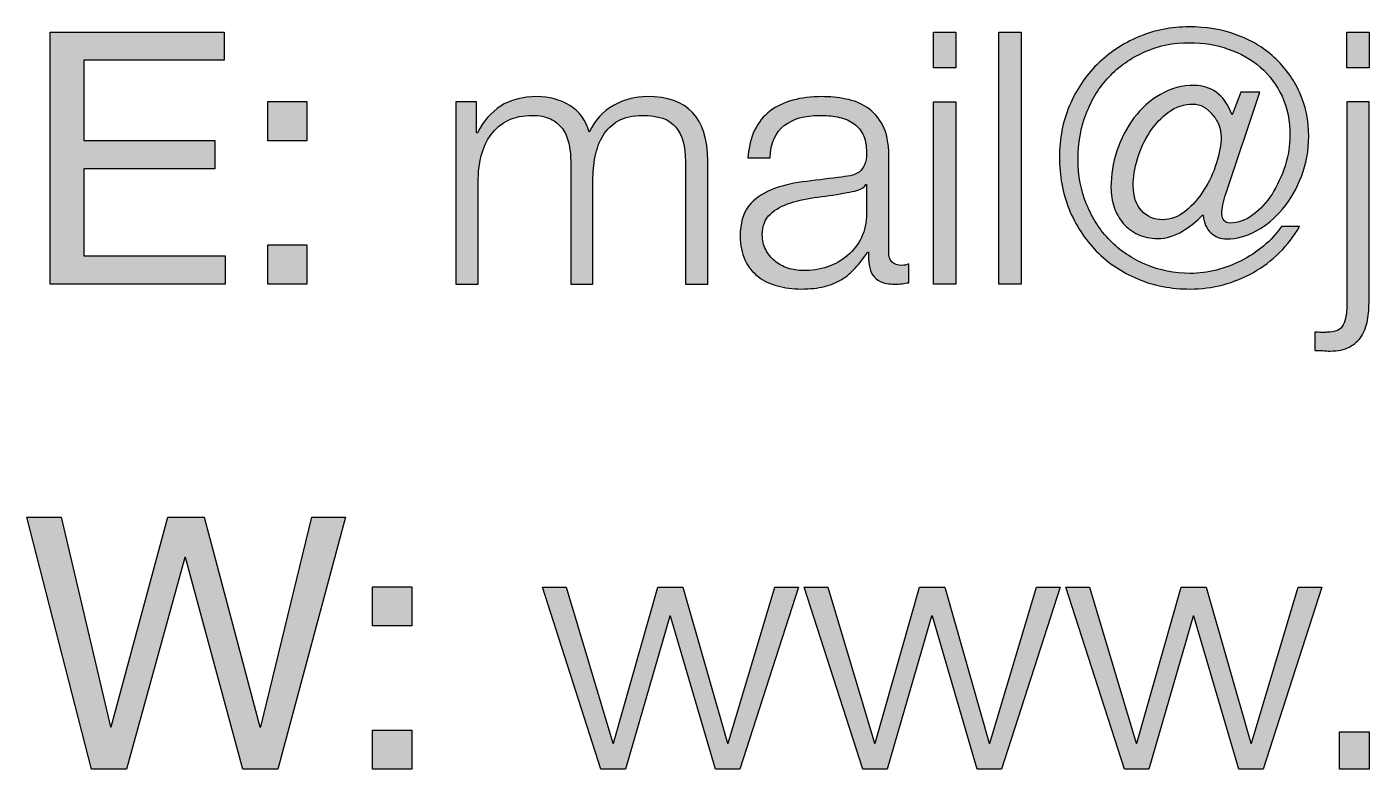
# Paper-space layout 'A2 (portrait)' of a CAD drawing. Extents: x 0 to 396, y 0 to 564.
# Drawn here: x 301.15 to 311.47, y 30.75 to 36.46 of the extents above; entities that cross this region are included whole.
import ezdxf
from ezdxf.enums import TextEntityAlignment as Align

# ---------------------------------------------------------------- set-up
doc = ezdxf.new("R2010")
doc.units = 0
doc.layers.get('0').update_dxf_attribs({"linetype": 'CONTINUOUS'})
doc.layers.get('Defpoints').update_dxf_attribs({"linetype": 'CONTINUOUS'})
doc.layers.add('JPP_Mask', color=7, linetype='CONTINUOUS')
doc.styles.add('JPP', font='arial.ttf')

# ---------------------------------------------------------------- blocks, each defined once
blk = doc.blocks.new('A2mask (portrait)')
at = {"true_color": 0x004a91}
h = blk.add_hatch(color=154, dxfattribs=at)
edge = h.paths.add_edge_path(flags=16)
edge.add_spline(control_points=[(309.924, 35.802), (309.867, 35.76), (309.819, 35.708), (309.778, 35.645), (309.737, 35.583), (309.706, 35.515), (309.684, 35.442), (309.663, 35.368), (309.652, 35.3), (309.652, 35.237), (309.652, 35.155), (309.673, 35.091), (309.716, 35.044), (309.758, 34.997), (309.812, 34.974), (309.877, 34.974), (309.94, 34.974), (309.999, 34.996), (310.054, 35.04), (310.108, 35.084), (310.155, 35.139), (310.196, 35.203), (310.237, 35.267), (310.269, 35.336), (310.292, 35.411), (310.316, 35.485), (310.328, 35.552), (310.328, 35.611), (310.328, 35.644), (310.321, 35.675), (310.309, 35.705), (310.296, 35.735), (310.28, 35.761), (310.26, 35.785), (310.24, 35.809), (310.217, 35.828), (310.192, 35.842), (310.167, 35.857), (310.141, 35.864), (310.113, 35.864), (310.044, 35.864), (309.981, 35.843), (309.924, 35.802)], knot_values=[0, 0, 0, 0, 1, 1, 1, 2, 2, 2, 3, 3, 3, 4, 4, 4, 5, 5, 5, 6, 6, 6, 7, 7, 7, 8, 8, 8, 9, 9, 9, 10, 10, 10, 11, 11, 11, 12, 12, 12, 13, 13, 13, 14, 14, 14, 14], degree=3, periodic=0)
edge = h.paths.add_edge_path()
edge.add_spline(control_points=[(310.341, 35.09), (310.336, 35.063), (310.334, 35.039), (310.334, 35.018), (310.335, 34.997), (310.341, 34.981), (310.351, 34.968), (310.361, 34.955), (310.376, 34.949), (310.398, 34.949), (310.458, 34.949), (310.516, 34.97), (310.572, 35.012), (310.628, 35.053), (310.677, 35.106), (310.719, 35.172), (310.76, 35.237), (310.794, 35.309), (310.819, 35.389), (310.844, 35.469), (310.857, 35.546), (310.857, 35.622), (310.857, 35.734), (310.837, 35.835), (310.796, 35.924), (310.755, 36.012), (310.7, 36.087), (310.629, 36.148), (310.558, 36.208), (310.477, 36.255), (310.383, 36.287), (310.29, 36.32), (310.191, 36.336), (310.086, 36.336), (309.96, 36.336), (309.844, 36.313), (309.739, 36.265), (309.634, 36.218), (309.543, 36.155), (309.467, 36.074), (309.391, 35.994), (309.332, 35.899), (309.291, 35.789), (309.249, 35.68), (309.228, 35.563), (309.228, 35.438), (309.228, 35.314), (309.25, 35.2), (309.294, 35.093), (309.337, 34.986), (309.397, 34.893), (309.474, 34.815), (309.551, 34.736), (309.642, 34.674), (309.748, 34.629), (309.854, 34.584), (309.969, 34.561), (310.091, 34.561), (310.158, 34.561), (310.225, 34.57), (310.291, 34.587), (310.357, 34.604), (310.421, 34.628), (310.482, 34.659), (310.544, 34.689), (310.601, 34.727), (310.653, 34.771), (310.706, 34.815), (310.752, 34.866), (310.792, 34.922), (310.792, 34.922), (310.93, 34.922), (310.93, 34.922), (310.889, 34.848), (310.838, 34.781), (310.777, 34.721), (310.716, 34.661), (310.649, 34.611), (310.576, 34.569), (310.503, 34.528), (310.425, 34.496), (310.343, 34.474), (310.26, 34.452), (310.177, 34.441), (310.091, 34.441), (309.945, 34.441), (309.81, 34.467), (309.687, 34.519), (309.564, 34.57), (309.458, 34.642), (309.368, 34.733), (309.279, 34.825), (309.209, 34.932), (309.159, 35.056), (309.109, 35.18), (309.085, 35.314), (309.085, 35.457), (309.085, 35.598), (309.11, 35.729), (309.162, 35.852), (309.213, 35.974), (309.284, 36.08), (309.375, 36.169), (309.466, 36.259), (309.571, 36.329), (309.693, 36.381), (309.814, 36.432), (309.943, 36.458), (310.081, 36.458), (310.211, 36.458), (310.332, 36.438), (310.444, 36.397), (310.557, 36.357), (310.654, 36.299), (310.736, 36.223), (310.818, 36.148), (310.883, 36.059), (310.93, 35.956), (310.978, 35.853), (311.001, 35.739), (311.001, 35.614), (311.001, 35.506), (310.982, 35.403), (310.945, 35.308), (310.908, 35.211), (310.86, 35.128), (310.8, 35.056), (310.74, 34.985), (310.673, 34.929), (310.598, 34.888), (310.523, 34.847), (310.447, 34.827), (310.371, 34.827), (310.324, 34.827), (310.283, 34.842), (310.249, 34.873), (310.215, 34.904), (310.195, 34.949), (310.189, 35.009), (310.189, 35.009), (310.184, 35.009), (310.184, 35.009), (310.142, 34.965), (310.091, 34.924), (310.032, 34.887), (309.972, 34.849), (309.908, 34.83), (309.839, 34.83), (309.783, 34.83), (309.733, 34.84), (309.689, 34.861), (309.644, 34.882), (309.607, 34.91), (309.576, 34.946), (309.545, 34.982), (309.522, 35.024), (309.505, 35.071), (309.489, 35.118), (309.481, 35.169), (309.481, 35.223), (309.481, 35.317), (309.496, 35.411), (309.527, 35.504), (309.558, 35.597), (309.601, 35.682), (309.657, 35.757), (309.713, 35.832), (309.781, 35.892), (309.861, 35.938), (309.94, 35.984), (310.028, 36.008), (310.124, 36.008), (310.184, 36.008), (310.239, 35.99), (310.29, 35.955), (310.34, 35.92), (310.381, 35.861), (310.412, 35.78), (310.412, 35.78), (310.48, 35.956), (310.48, 35.956), (310.48, 35.956), (310.624, 35.956), (310.624, 35.956), (310.624, 35.956), (310.363, 35.174), (310.363, 35.174), (310.354, 35.145), (310.347, 35.117), (310.341, 35.09)], knot_values=[0, 0, 0, 0, 1, 1, 1, 2, 2, 2, 3, 3, 3, 4, 4, 4, 5, 5, 5, 6, 6, 6, 7, 7, 7, 8, 8, 8, 9, 9, 9, 10, 10, 10, 11, 11, 11, 12, 12, 12, 13, 13, 13, 14, 14, 14, 15, 15, 15, 16, 16, 16, 17, 17, 17, 18, 18, 18, 19, 19, 19, 20, 20, 20, 21, 21, 21, 22, 22, 22, 23, 23, 23, 24, 24, 24, 25, 25, 25, 26, 26, 26, 27, 27, 27, 28, 28, 28, 29, 29, 29, 30, 30, 30, 31, 31, 31, 32, 32, 32, 33, 33, 33, 34, 34, 34, 35, 35, 35, 36, 36, 36, 37, 37, 37, 38, 38, 38, 39, 39, 39, 40, 40, 40, 41, 41, 41, 42, 42, 42, 43, 43, 43, 44, 44, 44, 45, 45, 45, 46, 46, 46, 47, 47, 47, 48, 48, 48, 49, 49, 49, 50, 50, 50, 51, 51, 51, 52, 52, 52, 53, 53, 53, 54, 54, 54, 55, 55, 55, 56, 56, 56, 57, 57, 57, 58, 58, 58, 59, 59, 59, 60, 60, 60, 61, 61, 61, 62, 62, 62, 63, 63, 63, 63], degree=3, periodic=0)
at = {"true_color": 0x0081c6}
for points in [[(302.673, 34.697), (301.585, 34.697), (301.585, 35.367), (302.592, 35.367), (302.592, 35.584), (301.585, 35.584), (301.585, 36.201), (302.665, 36.201), (302.665, 36.418), (301.327, 36.418), (301.327, 34.479), (302.673, 34.479)], [(303.3, 35.883), (302.999, 35.883), (302.999, 35.582), (303.3, 35.582)], [(303.3, 34.781), (302.999, 34.781), (302.999, 34.479), (303.3, 34.479)], [(301.411, 32.685), (301.148, 32.685), (301.644, 30.747), (301.913, 30.747), (302.361, 32.376), (302.367, 32.376), (302.809, 30.747), (303.078, 30.747), (303.596, 32.685), (303.338, 32.685), (302.945, 31.073), (302.939, 31.073), (302.511, 32.685), (302.231, 32.685), (301.796, 31.073), (301.791, 31.073)], [(304.106, 32.15), (303.805, 32.15), (303.805, 31.849), (304.106, 31.849)], [(304.106, 31.048), (303.805, 31.048), (303.805, 30.747), (304.106, 30.747)]]:
    blk.add_hatch(color=142, dxfattribs=at).paths.add_polyline_path(points)
at = {"true_color": 0x004a91}
for points in [[(308.289, 36.418), (308.118, 36.418), (308.118, 36.144), (308.289, 36.144)], [(308.791, 36.418), (308.62, 36.418), (308.62, 34.479), (308.791, 34.479)], [(311.465, 36.418), (311.294, 36.418), (311.294, 36.144), (311.465, 36.144)], [(308.289, 35.88), (308.118, 35.88), (308.118, 34.479), (308.289, 34.479)], [(306.091, 31.925), (306.096, 31.925), (306.441, 30.747), (306.628, 30.747), (307.079, 32.148), (306.897, 32.148), (306.539, 30.948), (306.533, 30.948), (306.191, 32.148), (305.998, 32.148), (305.656, 30.948), (305.651, 30.948), (305.293, 32.148), (305.111, 32.148), (305.561, 30.747), (305.749, 30.747)], [(309.09, 32.148), (308.909, 32.148), (308.55, 30.948), (308.545, 30.948), (308.203, 32.148), (308.01, 32.148), (307.668, 30.948), (307.663, 30.948), (307.304, 32.148), (307.123, 32.148), (307.573, 30.747), (307.76, 30.747), (308.102, 31.925), (308.108, 31.925), (308.453, 30.747), (308.64, 30.747)], [(311.102, 32.148), (310.92, 32.148), (310.562, 30.948), (310.556, 30.948), (310.214, 32.148), (310.021, 32.148), (309.679, 30.948), (309.674, 30.948), (309.315, 32.148), (309.134, 32.148), (309.584, 30.747), (309.772, 30.747), (310.114, 31.925), (310.119, 31.925), (310.464, 30.747), (310.651, 30.747)], [(311.466, 31.035), (311.238, 31.035), (311.238, 30.747), (311.466, 30.747)]]:
    blk.add_hatch(color=154, dxfattribs=at).paths.add_polyline_path(points)
h = blk.add_hatch(color=154, dxfattribs=at)
edge = h.paths.add_edge_path()
edge.add_spline(control_points=[(305.321, 35.853), (305.246, 35.898), (305.162, 35.921), (305.07, 35.921)], knot_values=[4, 4, 4, 4, 5, 5, 5, 5], degree=3, periodic=0)
edge.add_spline(control_points=[(305.07, 35.921), (304.956, 35.921), (304.862, 35.896), (304.789, 35.848)], knot_values=[3, 3, 3, 3, 4, 4, 4, 4], degree=3, periodic=0)
edge.add_spline(control_points=[(304.789, 35.848), (304.716, 35.799), (304.656, 35.731), (304.611, 35.644)], knot_values=[2, 2, 2, 2, 3, 3, 3, 3], degree=3, periodic=0)
edge.add_spline(control_points=[(304.611, 35.644), (304.611, 35.644), (304.603, 35.644), (304.603, 35.644)], knot_values=[1.00001, 1.00001, 1.00001, 1.00001, 2, 2, 2, 2], degree=3, periodic=0)
edge.add_spline(control_points=[(304.603, 35.644), (304.603, 35.644), (304.603, 35.703), (304.603, 35.762)], knot_values=[0.5, 0.5, 0.5, 0.5, 1, 1, 1, 1], degree=3, periodic=0)
edge.add_spline(control_points=[(304.603, 35.762), (304.603, 35.821), (304.603, 35.88), (304.603, 35.88), (304.603, 35.88), (304.593, 35.88), (304.578, 35.88)], knot_values=[32.749965, 32.749965, 32.749965, 32.749965, 33.249965, 33.249965, 33.249965, 33.5, 33.5, 33.5, 33.5], degree=3, periodic=0)
edge.add_spline(control_points=[(304.578, 35.88), (304.564, 35.88), (304.544, 35.88), (304.524, 35.88)], knot_values=[32.49997, 32.49997, 32.49997, 32.49997, 32.749965, 32.749965, 32.749965, 32.749965], degree=3, periodic=0)
edge.add_spline(control_points=[(304.524, 35.88), (304.514, 35.88), (304.505, 35.88), (304.495, 35.88)], knot_values=[32.374972, 32.374972, 32.374972, 32.374972, 32.49997, 32.49997, 32.49997, 32.49997], degree=3, periodic=0)
edge.add_spline(control_points=[(304.495, 35.88), (304.486, 35.88), (304.478, 35.88), (304.47, 35.88)], knot_values=[32.249975, 32.249975, 32.249975, 32.249975, 32.374973, 32.374973, 32.374973, 32.374973], degree=3, periodic=0)
edge.add_spline(control_points=[(304.46, 35.88), (304.457, 35.88), (304.455, 35.88), (304.452, 35.88)], knot_values=[32.124977, 32.124977, 32.124977, 32.124977, 32.187476, 32.187476, 32.187476, 32.187476], degree=3, periodic=0)
edge.add_spline(control_points=[(304.446, 35.88), (304.446, 35.88), (304.446, 35.88), (304.446, 35.88), (304.446, 35.88), (304.446, 35.88), (304.446, 35.88)], knot_values=[31.99998, 31.99998, 31.99998, 31.99998, 32, 32, 32, 32.001445, 32.001445, 32.001445, 32.001445], degree=3, periodic=0)
edge.add_spline(control_points=[(304.446, 35.88), (304.446, 35.88), (304.446, 35.53), (304.446, 35.18)], knot_values=[31.49999, 31.49999, 31.49999, 31.49999, 31.99998, 31.99998, 31.99998, 31.99998], degree=3, periodic=0)
edge.add_spline(control_points=[(304.446, 35.18), (304.446, 34.83), (304.446, 34.479), (304.446, 34.479), (304.446, 34.479), (304.446, 34.479), (304.446, 34.479)], knot_values=[30.999023, 30.999023, 30.999023, 30.999023, 31.499013, 31.499013, 31.499013, 31.49999, 31.49999, 31.49999, 31.49999], degree=3, periodic=0)
edge.add_spline(control_points=[(304.453, 34.479), (304.455, 34.479), (304.458, 34.479), (304.461, 34.479)], knot_values=[30.812504, 30.812504, 30.812504, 30.812504, 30.875002, 30.875002, 30.875002, 30.875002], degree=3, periodic=0)
edge.add_spline(control_points=[(304.461, 34.479), (304.465, 34.479), (304.468, 34.479), (304.472, 34.479)], knot_values=[30.750005, 30.750005, 30.750005, 30.750005, 30.812504, 30.812504, 30.812504, 30.812504], degree=3, periodic=0)
edge.add_spline(control_points=[(304.472, 34.479), (304.48, 34.479), (304.49, 34.479), (304.5, 34.479)], knot_values=[30.625007, 30.625007, 30.625007, 30.625007, 30.750005, 30.750005, 30.750005, 30.750005], degree=3, periodic=0)
edge.add_spline(control_points=[(304.5, 34.479), (304.51, 34.479), (304.52, 34.479), (304.531, 34.479)], knot_values=[30.50001, 30.50001, 30.50001, 30.50001, 30.625007, 30.625007, 30.625007, 30.625007], degree=3, periodic=0)
edge.add_spline(control_points=[(304.531, 34.479), (304.552, 34.479), (304.574, 34.479), (304.59, 34.479)], knot_values=[30.250015, 30.250015, 30.250015, 30.250015, 30.50001, 30.50001, 30.50001, 30.50001], degree=3, periodic=0)
edge.add_spline(control_points=[(304.59, 34.479), (304.606, 34.479), (304.617, 34.479), (304.617, 34.479), (304.617, 34.479), (304.617, 34.479), (304.617, 34.479)], knot_values=[29.999532, 29.999532, 29.999532, 29.999532, 30.249547, 30.249547, 30.249547, 30.250015, 30.250015, 30.250015, 30.250015], degree=3, periodic=0)
edge.add_spline(control_points=[(304.617, 34.488), (304.617, 34.491), (304.617, 34.495), (304.617, 34.499)], knot_values=[29.906272, 29.906272, 29.906272, 29.906272, 29.937521, 29.937521, 29.937521, 29.937521], degree=3, periodic=0)
edge.add_spline(control_points=[(304.617, 34.499), (304.617, 34.503), (304.617, 34.508), (304.617, 34.513)], knot_values=[29.875022, 29.875022, 29.875022, 29.875022, 29.906272, 29.906272, 29.906272, 29.906272], degree=3, periodic=0)
edge.add_spline(control_points=[(304.617, 34.513), (304.617, 34.524), (304.617, 34.537), (304.617, 34.552)], knot_values=[29.812524, 29.812524, 29.812524, 29.812524, 29.875022, 29.875022, 29.875022, 29.875022], degree=3, periodic=0)
edge.add_spline(control_points=[(304.617, 34.552), (304.617, 34.566), (304.617, 34.583), (304.617, 34.602)], knot_values=[29.750025, 29.750025, 29.750025, 29.750025, 29.812524, 29.812524, 29.812524, 29.812524], degree=3, periodic=0)
edge.add_spline(control_points=[(304.617, 34.602), (304.617, 34.638), (304.617, 34.681), (304.617, 34.727)], knot_values=[29.625028, 29.625028, 29.625028, 29.625028, 29.750025, 29.750025, 29.750025, 29.750025], degree=3, periodic=0)
edge.add_spline(control_points=[(304.617, 34.727), (304.617, 34.864), (304.617, 35.029), (304.617, 35.139)], knot_values=[29.250035, 29.250035, 29.250035, 29.250035, 29.625028, 29.625028, 29.625028, 29.625028], degree=3, periodic=0)
edge.add_spline(control_points=[(304.617, 35.139), (304.617, 35.212), (304.617, 35.261), (304.617, 35.261), (304.617, 35.335), (304.625, 35.404), (304.641, 35.466)], knot_values=[28, 28, 28, 28, 28.250035, 28.250035, 28.250035, 29.250035, 29.250035, 29.250035, 29.250035], degree=3, periodic=0)
edge.add_spline(control_points=[(304.641, 35.466), (304.657, 35.529), (304.682, 35.583), (304.716, 35.629)], knot_values=[27, 27, 27, 27, 28, 28, 28, 28], degree=3, periodic=0)
edge.add_spline(control_points=[(304.716, 35.629), (304.749, 35.675), (304.793, 35.711), (304.846, 35.738), (304.899, 35.764), (304.962, 35.777), (305.034, 35.777)], knot_values=[25, 25, 25, 25, 26, 26, 26, 27, 27, 27, 27], degree=3, periodic=0)
edge.add_spline(control_points=[(305.034, 35.777), (305.089, 35.777), (305.135, 35.768), (305.173, 35.75)], knot_values=[24, 24, 24, 24, 25, 25, 25, 25], degree=3, periodic=0)
edge.add_spline(control_points=[(305.173, 35.75), (305.211, 35.732), (305.241, 35.707), (305.264, 35.675)], knot_values=[23, 23, 23, 23, 24, 24, 24, 24], degree=3, periodic=0)
edge.add_spline(control_points=[(305.264, 35.675), (305.287, 35.644), (305.303, 35.606), (305.313, 35.564)], knot_values=[22, 22, 22, 22, 23, 23, 23, 23], degree=3, periodic=0)
edge.add_spline(control_points=[(305.313, 35.564), (305.323, 35.521), (305.328, 35.477), (305.328, 35.429)], knot_values=[21, 21, 21, 21, 22, 22, 22, 22], degree=3, periodic=0)
edge.add_spline(control_points=[(305.328, 35.429), (305.328, 35.429), (305.328, 34.479), (305.328, 34.479), (305.328, 34.479), (305.37, 34.479), (305.413, 34.479)], knot_values=[19.5, 19.5, 19.5, 19.5, 20.5, 20.5, 20.5, 21, 21, 21, 21], degree=3, periodic=0)
edge.add_spline(control_points=[(305.413, 34.479), (305.456, 34.479), (305.499, 34.479), (305.499, 34.479), (305.499, 34.479), (305.499, 34.678), (305.499, 34.876)], knot_values=[18.5, 18.5, 18.5, 18.5, 19, 19, 19, 19.5, 19.5, 19.5, 19.5], degree=3, periodic=0)
edge.add_spline(control_points=[(305.499, 34.876), (305.499, 35.074), (305.499, 35.272), (305.499, 35.272), (305.499, 35.337), (305.505, 35.4), (305.516, 35.461)], knot_values=[17, 17, 17, 17, 17.5, 17.5, 17.5, 18.5, 18.5, 18.5, 18.5], degree=3, periodic=0)
edge.add_spline(control_points=[(305.516, 35.461), (305.528, 35.521), (305.548, 35.575), (305.577, 35.622)], knot_values=[16, 16, 16, 16, 17, 17, 17, 17], degree=3, periodic=0)
edge.add_spline(control_points=[(305.577, 35.622), (305.606, 35.669), (305.645, 35.707), (305.694, 35.735)], knot_values=[15, 15, 15, 15, 16, 16, 16, 16], degree=3, periodic=0)
edge.add_spline(control_points=[(305.694, 35.735), (305.743, 35.763), (305.804, 35.777), (305.879, 35.777)], knot_values=[14, 14, 14, 14, 15, 15, 15, 15], degree=3, periodic=0)
edge.add_spline(control_points=[(305.879, 35.777), (306.002, 35.777), (306.088, 35.747), (306.136, 35.686)], knot_values=[13, 13, 13, 13, 14, 14, 14, 14], degree=3, periodic=0)
edge.add_spline(control_points=[(306.136, 35.686), (306.186, 35.625), (306.21, 35.537), (306.21, 35.422)], knot_values=[12, 12, 12, 12, 13, 13, 13, 13], degree=3, periodic=0)
edge.add_spline(control_points=[(306.21, 35.422), (306.21, 35.422), (306.21, 34.479), (306.21, 34.479), (306.21, 34.479), (306.252, 34.479), (306.295, 34.479)], knot_values=[10.5, 10.5, 10.5, 10.5, 11.5, 11.5, 11.5, 12, 12, 12, 12], degree=3, periodic=0)
edge.add_spline(control_points=[(306.295, 34.479), (306.338, 34.479), (306.381, 34.479), (306.381, 34.479), (306.381, 34.479), (306.381, 34.717), (306.381, 34.954)], knot_values=[9.5, 9.5, 9.5, 9.5, 10, 10, 10, 10.5, 10.5, 10.5, 10.5], degree=3, periodic=0)
edge.add_spline(control_points=[(306.381, 34.954), (306.381, 35.192), (306.381, 35.429), (306.381, 35.429), (306.381, 35.757), (306.226, 35.921), (305.917, 35.921)], knot_values=[8, 8, 8, 8, 8.5, 8.5, 8.5, 9.5, 9.5, 9.5, 9.5], degree=3, periodic=0)
edge.add_spline(control_points=[(305.917, 35.921), (305.824, 35.921), (305.738, 35.898), (305.656, 35.853)], knot_values=[7, 7, 7, 7, 8, 8, 8, 8], degree=3, periodic=0)
edge.add_spline(control_points=[(305.656, 35.853), (305.575, 35.808), (305.513, 35.739), (305.471, 35.647)], knot_values=[6, 6, 6, 6, 7, 7, 7, 7], degree=3, periodic=0)
edge.add_spline(control_points=[(305.471, 35.647), (305.446, 35.739), (305.396, 35.808), (305.321, 35.853)], knot_values=[5, 5, 5, 5, 6, 6, 6, 6], degree=3, periodic=0)
h = blk.add_hatch(color=154, dxfattribs=at)
edge = h.paths.add_edge_path()
edge.add_spline(control_points=[(307.773, 34.726), (307.773, 34.726), (307.773, 35.47), (307.773, 35.47), (307.773, 35.564), (307.758, 35.641), (307.727, 35.7)], knot_values=[6, 6, 6, 6, 7, 7, 7, 8, 8, 8, 8], degree=3, periodic=0)
edge.add_spline(control_points=[(307.727, 35.7), (307.696, 35.758), (307.657, 35.804), (307.608, 35.837)], knot_values=[5, 5, 5, 5, 6, 6, 6, 6], degree=3, periodic=0)
edge.add_spline(control_points=[(307.608, 35.837), (307.559, 35.869), (307.504, 35.891), (307.442, 35.903)], knot_values=[4, 4, 4, 4, 5, 5, 5, 5], degree=3, periodic=0)
edge.add_spline(control_points=[(307.442, 35.903), (307.381, 35.915), (307.319, 35.921), (307.257, 35.921)], knot_values=[3, 3, 3, 3, 4, 4, 4, 4], degree=3, periodic=0)
edge.add_spline(control_points=[(307.257, 35.921), (307.176, 35.921), (307.102, 35.912), (307.035, 35.894), (306.968, 35.875), (306.91, 35.848), (306.86, 35.81)], knot_values=[1, 1, 1, 1, 2, 2, 2, 3, 3, 3, 3], degree=3, periodic=0)
edge.add_spline(control_points=[(306.86, 35.81), (306.81, 35.771), (306.771, 35.723), (306.742, 35.663)], knot_values=[0, 0, 0, 0, 1, 1, 1, 1], degree=3, periodic=0)
edge.add_spline(control_points=[(306.742, 35.663), (306.713, 35.603), (306.696, 35.533), (306.69, 35.451)], knot_values=[41, 41, 41, 41, 42, 42, 42, 42], degree=3, periodic=0)
edge.add_spline(control_points=[(306.69, 35.451), (306.69, 35.451), (306.861, 35.451), (306.861, 35.451), (306.865, 35.565), (306.901, 35.648), (306.97, 35.7)], knot_values=[39, 39, 39, 39, 40, 40, 40, 41, 41, 41, 41], degree=3, periodic=0)
edge.add_spline(control_points=[(306.97, 35.7), (307.039, 35.751), (307.127, 35.777), (307.236, 35.777)], knot_values=[38, 38, 38, 38, 39, 39, 39, 39], degree=3, periodic=0)
edge.add_spline(control_points=[(307.236, 35.777), (307.287, 35.777), (307.334, 35.773), (307.378, 35.765)], knot_values=[37, 37, 37, 37, 38, 38, 38, 38], degree=3, periodic=0)
edge.add_spline(control_points=[(307.378, 35.765), (307.423, 35.757), (307.462, 35.742), (307.495, 35.72)], knot_values=[36, 36, 36, 36, 37, 37, 37, 37], degree=3, periodic=0)
edge.add_spline(control_points=[(307.495, 35.72), (307.528, 35.698), (307.555, 35.669), (307.574, 35.632)], knot_values=[35, 35, 35, 35, 36, 36, 36, 36], degree=3, periodic=0)
edge.add_spline(control_points=[(307.574, 35.632), (307.593, 35.595), (307.602, 35.547), (307.602, 35.489)], knot_values=[34, 34, 34, 34, 35, 35, 35, 35], degree=3, periodic=0)
edge.add_spline(control_points=[(307.602, 35.489), (307.602, 35.451), (307.597, 35.421), (307.587, 35.397), (307.578, 35.373), (307.563, 35.355), (307.545, 35.341)], knot_values=[32, 32, 32, 32, 33, 33, 33, 34, 34, 34, 34], degree=3, periodic=0)
edge.add_spline(control_points=[(307.545, 35.341), (307.527, 35.328), (307.505, 35.318), (307.477, 35.313), (307.45, 35.308), (307.419, 35.303), (307.382, 35.299)], knot_values=[30, 30, 30, 30, 31, 31, 31, 32, 32, 32, 32], degree=3, periodic=0)
edge.add_spline(control_points=[(307.382, 35.299), (307.29, 35.288), (307.199, 35.277), (307.11, 35.265)], knot_values=[29, 29, 29, 29, 30, 30, 30, 30], degree=3, periodic=0)
edge.add_spline(control_points=[(307.11, 35.265), (307.02, 35.254), (306.94, 35.233), (306.868, 35.204)], knot_values=[28, 28, 28, 28, 29, 29, 29, 29], degree=3, periodic=0)
edge.add_spline(control_points=[(306.868, 35.204), (306.797, 35.175), (306.739, 35.133), (306.696, 35.078)], knot_values=[27, 27, 27, 27, 28, 28, 28, 28], degree=3, periodic=0)
edge.add_spline(control_points=[(306.696, 35.078), (306.652, 35.023), (306.631, 34.946), (306.631, 34.849)], knot_values=[26, 26, 26, 26, 27, 27, 27, 27], degree=3, periodic=0)
edge.add_spline(control_points=[(306.631, 34.849), (306.631, 34.778), (306.643, 34.717), (306.667, 34.665)], knot_values=[25, 25, 25, 25, 26, 26, 26, 26], degree=3, periodic=0)
edge.add_spline(control_points=[(306.667, 34.665), (306.691, 34.614), (306.725, 34.571), (306.768, 34.538)], knot_values=[24, 24, 24, 24, 25, 25, 25, 25], degree=3, periodic=0)
edge.add_spline(control_points=[(306.768, 34.538), (306.81, 34.504), (306.86, 34.48), (306.917, 34.465), (306.974, 34.449), (307.035, 34.441), (307.1, 34.441)], knot_values=[22, 22, 22, 22, 23, 23, 23, 24, 24, 24, 24], degree=3, periodic=0)
edge.add_spline(control_points=[(307.1, 34.441), (307.169, 34.441), (307.228, 34.448), (307.278, 34.461), (307.328, 34.473), (307.372, 34.491), (307.411, 34.515)], knot_values=[20, 20, 20, 20, 21, 21, 21, 22, 22, 22, 22], degree=3, periodic=0)
edge.add_spline(control_points=[(307.411, 34.515), (307.45, 34.538), (307.485, 34.568), (307.517, 34.603)], knot_values=[19, 19, 19, 19, 20, 20, 20, 20], degree=3, periodic=0)
edge.add_spline(control_points=[(307.517, 34.603), (307.548, 34.638), (307.58, 34.679), (307.61, 34.724)], knot_values=[18, 18, 18, 18, 19, 19, 19, 19], degree=3, periodic=0)
edge.add_spline(control_points=[(307.616, 34.724), (307.616, 34.688), (307.618, 34.654), (307.623, 34.625)], knot_values=[16, 16, 16, 16, 17, 17, 17, 17], degree=3, periodic=0)
edge.add_spline(control_points=[(307.623, 34.625), (307.627, 34.595), (307.637, 34.569), (307.651, 34.547)], knot_values=[15, 15, 15, 15, 16, 16, 16, 16], degree=3, periodic=0)
edge.add_spline(control_points=[(307.651, 34.547), (307.666, 34.526), (307.686, 34.509), (307.712, 34.497)], knot_values=[14, 14, 14, 14, 15, 15, 15, 15], degree=3, periodic=0)
edge.add_spline(control_points=[(307.712, 34.497), (307.739, 34.485), (307.773, 34.479), (307.817, 34.479)], knot_values=[13, 13, 13, 13, 14, 14, 14, 14], degree=3, periodic=0)
edge.add_spline(control_points=[(307.817, 34.479), (307.84, 34.479), (307.86, 34.48), (307.875, 34.482)], knot_values=[12, 12, 12, 12, 13, 13, 13, 13], degree=3, periodic=0)
edge.add_spline(control_points=[(307.875, 34.482), (307.891, 34.484), (307.908, 34.487), (307.928, 34.49)], knot_values=[11, 11, 11, 11, 12, 12, 12, 12], degree=3, periodic=0)
edge.add_spline(control_points=[(307.928, 34.49), (307.928, 34.49), (307.928, 34.634), (307.928, 34.634), (307.912, 34.627), (307.894, 34.623), (307.874, 34.623)], knot_values=[9, 9, 9, 9, 10, 10, 10, 11, 11, 11, 11], degree=3, periodic=0)
edge.add_spline(control_points=[(307.874, 34.623), (307.807, 34.623), (307.773, 34.658), (307.773, 34.726)], knot_values=[8, 8, 8, 8, 9, 9, 9, 9], degree=3, periodic=0)
edge = h.paths.add_edge_path(flags=16)
edge.add_spline(control_points=[(307.597, 35.245), (307.597, 35.245), (307.602, 35.245), (307.602, 35.245), (307.602, 35.245), (307.602, 35.022), (307.602, 35.022), (307.602, 34.954), (307.589, 34.892), (307.563, 34.838)], knot_values=[13, 13, 13, 13, 13.99998, 13.99998, 13.99998, 14.99998, 14.99998, 14.99998, 15.99998, 15.99998, 15.99998, 15.99998], degree=3, periodic=0)
edge.add_spline(control_points=[(307.563, 34.838), (307.537, 34.784), (307.501, 34.737), (307.457, 34.7)], knot_values=[12, 12, 12, 12, 13, 13, 13, 13], degree=3, periodic=0)
edge.add_spline(control_points=[(307.457, 34.7), (307.413, 34.661), (307.361, 34.632), (307.301, 34.612)], knot_values=[11, 11, 11, 11, 12, 12, 12, 12], degree=3, periodic=0)
edge.add_spline(control_points=[(307.301, 34.612), (307.241, 34.592), (307.179, 34.583), (307.114, 34.583)], knot_values=[10, 10, 10, 10, 11, 11, 11, 11], degree=3, periodic=0)
edge.add_spline(control_points=[(307.114, 34.583), (307.074, 34.583), (307.035, 34.589), (306.997, 34.602)], knot_values=[9, 9, 9, 9, 10, 10, 10, 10], degree=3, periodic=0)
edge.add_spline(control_points=[(306.997, 34.602), (306.959, 34.614), (306.925, 34.633), (306.897, 34.657)], knot_values=[8, 8, 8, 8, 9, 9, 9, 9], degree=3, periodic=0)
edge.add_spline(control_points=[(306.897, 34.657), (306.868, 34.682), (306.845, 34.711), (306.827, 34.744), (306.81, 34.778), (306.801, 34.816), (306.801, 34.86)], knot_values=[6, 6, 6, 6, 7, 7, 7, 8, 8, 8, 8], degree=3, periodic=0)
edge.add_spline(control_points=[(306.801, 34.86), (306.801, 34.928), (306.822, 34.981), (306.863, 35.018)], knot_values=[5, 5, 5, 5, 6, 6, 6, 6], degree=3, periodic=0)
edge.add_spline(control_points=[(306.863, 35.018), (306.903, 35.055), (306.955, 35.084), (307.019, 35.104)], knot_values=[4, 4, 4, 4, 5, 5, 5, 5], degree=3, periodic=0)
edge.add_spline(control_points=[(307.019, 35.104), (307.082, 35.124), (307.152, 35.139), (307.229, 35.148)], knot_values=[3, 3, 3, 3, 4, 4, 4, 4], degree=3, periodic=0)
edge.add_spline(control_points=[(307.229, 35.148), (307.306, 35.158), (307.381, 35.17), (307.453, 35.183)], knot_values=[2, 2, 2, 2, 3, 3, 3, 3], degree=3, periodic=0)
edge.add_spline(control_points=[(307.453, 35.183), (307.476, 35.186), (307.504, 35.193), (307.534, 35.201), (307.565, 35.21), (307.586, 35.225), (307.597, 35.245)], knot_values=[0, 0, 0, 0, 1, 1, 1, 2, 2, 2, 2], degree=3, periodic=0)
h = blk.add_hatch(color=154, dxfattribs=at)
edge = h.paths.add_edge_path()
edge.add_spline(control_points=[(311.465, 34.352), (311.465, 34.352), (311.465, 35.88), (311.465, 35.88), (311.465, 35.88), (311.422, 35.88), (311.379, 35.88)], knot_values=[13.49999, 13.49999, 13.49999, 13.49999, 14.49999, 14.49999, 14.49999, 15, 15, 15, 15], degree=3, periodic=0)
edge.add_spline(control_points=[(311.379, 35.88), (311.337, 35.88), (311.294, 35.88), (311.294, 35.88), (311.294, 35.88), (311.294, 35.88), (311.294, 35.88)], knot_values=[12.999756, 12.999756, 12.999756, 12.999756, 13.499746, 13.499746, 13.499746, 13.49999, 13.49999, 13.49999, 13.49999], degree=3, periodic=0)
edge.add_spline(control_points=[(311.294, 35.88), (311.294, 35.88), (311.294, 35.88), (311.294, 35.88)], knot_values=[12.999634, 12.999634, 12.999634, 12.999634, 12.999756, 12.999756, 12.999756, 12.999756], degree=3, periodic=0)
edge.add_spline(control_points=[(311.294, 35.87), (311.294, 35.868), (311.294, 35.865), (311.294, 35.862)], knot_values=[12.937501, 12.937501, 12.937501, 12.937501, 12.953126, 12.953126, 12.953126, 12.953126], degree=3, periodic=0)
edge.add_spline(control_points=[(311.294, 35.862), (311.294, 35.857), (311.294, 35.85), (311.294, 35.841)], knot_values=[12.906252, 12.906252, 12.906252, 12.906252, 12.937501, 12.937501, 12.937501, 12.937501], degree=3, periodic=0)
edge.add_spline(control_points=[(311.294, 35.841), (311.294, 35.833), (311.294, 35.823), (311.294, 35.813)], knot_values=[12.875002, 12.875002, 12.875002, 12.875002, 12.906252, 12.906252, 12.906252, 12.906252], degree=3, periodic=0)
edge.add_spline(control_points=[(311.294, 35.813), (311.294, 35.791), (311.294, 35.765), (311.294, 35.735)], knot_values=[12.812504, 12.812504, 12.812504, 12.812504, 12.875002, 12.875002, 12.875002, 12.875002], degree=3, periodic=0)
edge.add_spline(control_points=[(311.294, 35.735), (311.294, 35.705), (311.294, 35.672), (311.294, 35.635)], knot_values=[12.750005, 12.750005, 12.750005, 12.750005, 12.812504, 12.812504, 12.812504, 12.812504], degree=3, periodic=0)
edge.add_spline(control_points=[(311.294, 35.635), (311.294, 35.561), (311.294, 35.476), (311.294, 35.384)], knot_values=[12.625008, 12.625008, 12.625008, 12.625008, 12.750005, 12.750005, 12.750005, 12.750005], degree=3, periodic=0)
edge.add_spline(control_points=[(311.294, 35.384), (311.294, 35.292), (311.294, 35.194), (311.294, 35.096)], knot_values=[12.50001, 12.50001, 12.50001, 12.50001, 12.625008, 12.625008, 12.625008, 12.625008], degree=3, periodic=0)
edge.add_spline(control_points=[(311.294, 35.096), (311.294, 34.9), (311.294, 34.703), (311.294, 34.556)], knot_values=[12.250015, 12.250015, 12.250015, 12.250015, 12.50001, 12.50001, 12.50001, 12.50001], degree=3, periodic=0)
edge.add_spline(control_points=[(311.294, 34.556), (311.294, 34.409), (311.294, 34.311), (311.294, 34.311), (311.294, 34.253), (311.285, 34.205), (311.267, 34.166)], knot_values=[11, 11, 11, 11, 11.250015, 11.250015, 11.250015, 12.250015, 12.250015, 12.250015, 12.250015], degree=3, periodic=0)
edge.add_spline(control_points=[(311.267, 34.166), (311.249, 34.127), (311.206, 34.108), (311.139, 34.108)], knot_values=[10, 10, 10, 10, 11, 11, 11, 11], degree=3, periodic=0)
edge.add_spline(control_points=[(311.139, 34.108), (311.127, 34.106), (311.112, 34.105), (311.096, 34.106)], knot_values=[9, 9, 9, 9, 10, 10, 10, 10], degree=3, periodic=0)
edge.add_spline(control_points=[(311.096, 34.106), (311.08, 34.107), (311.064, 34.109), (311.049, 34.11)], knot_values=[8, 8, 8, 8, 9, 9, 9, 9], degree=3, periodic=0)
edge.add_spline(control_points=[(311.049, 34.11), (311.049, 34.11), (311.049, 33.969), (311.049, 33.969), (311.07, 33.969), (311.089, 33.968), (311.108, 33.967)], knot_values=[6, 6, 6, 6, 7, 7, 7, 8, 8, 8, 8], degree=3, periodic=0)
edge.add_spline(control_points=[(311.108, 33.967), (311.127, 33.965), (311.147, 33.964), (311.166, 33.964)], knot_values=[5, 5, 5, 5, 6, 6, 6, 6], degree=3, periodic=0)
edge.add_spline(control_points=[(311.166, 33.964), (311.226, 33.964), (311.275, 33.974), (311.314, 33.995)], knot_values=[4, 4, 4, 4, 5, 5, 5, 5], degree=3, periodic=0)
edge.add_spline(control_points=[(311.314, 33.995), (311.353, 34.016), (311.384, 34.044), (311.407, 34.079)], knot_values=[3, 3, 3, 3, 4, 4, 4, 4], degree=3, periodic=0)
edge.add_spline(control_points=[(311.407, 34.079), (311.429, 34.114), (311.444, 34.155), (311.453, 34.202), (311.461, 34.25), (311.465, 34.3), (311.465, 34.352)], knot_values=[1, 1, 1, 1, 2, 2, 2, 3, 3, 3, 3], degree=3, periodic=0)
at = {"layer": 'Defpoints', "color": 142, "true_color": 0x0081c6}
for points in [[(302.665, 36.418), (302.665, 36.201), (301.585, 36.201), (301.585, 35.584), (302.592, 35.584), (302.592, 35.367), (301.585, 35.367), (301.585, 34.697), (302.673, 34.697), (302.673, 34.479), (301.327, 34.479), (301.327, 36.418), (302.665, 36.418)], [(302.999, 35.582), (302.999, 35.883), (303.3, 35.883), (303.3, 35.582), (302.999, 35.582)], [(303.3, 34.781), (303.3, 34.479), (302.999, 34.479), (302.999, 34.781), (303.3, 34.781)], [(302.809, 30.747), (302.367, 32.376), (302.361, 32.376), (301.913, 30.747), (301.644, 30.747), (301.148, 32.685), (301.411, 32.685), (301.791, 31.073), (301.796, 31.073), (302.231, 32.685), (302.511, 32.685), (302.939, 31.073), (302.945, 31.073), (303.338, 32.685), (303.596, 32.685), (303.078, 30.747), (302.809, 30.747)], [(303.805, 31.849), (303.805, 32.15), (304.106, 32.15), (304.106, 31.849), (303.805, 31.849)], [(304.106, 31.048), (304.106, 30.747), (303.805, 30.747), (303.805, 31.048), (304.106, 31.048)]]:
    blk.add_lwpolyline(points, dxfattribs=at)
at = {"layer": 'Defpoints', "color": 154, "true_color": 0x004a91}
for points in [[(308.289, 36.418), (308.289, 36.144), (308.118, 36.144), (308.118, 36.418), (308.289, 36.418)], [(308.791, 36.418), (308.791, 34.479), (308.62, 34.479), (308.62, 36.418), (308.791, 36.418)], [(311.465, 36.418), (311.465, 36.144), (311.294, 36.144), (311.294, 36.418), (311.465, 36.418)], [(308.289, 35.88), (308.289, 34.479), (308.118, 34.479), (308.118, 35.88), (308.289, 35.88)], [(305.293, 32.148), (305.651, 30.948), (305.656, 30.948), (305.998, 32.148), (306.191, 32.148), (306.533, 30.948), (306.539, 30.948), (306.897, 32.148), (307.079, 32.148), (306.628, 30.747), (306.441, 30.747), (306.096, 31.925), (306.091, 31.925), (305.749, 30.747), (305.561, 30.747), (305.111, 32.148), (305.293, 32.148)], [(307.304, 32.148), (307.663, 30.948), (307.668, 30.948), (308.01, 32.148), (308.203, 32.148), (308.545, 30.948), (308.55, 30.948), (308.909, 32.148), (309.09, 32.148), (308.64, 30.747), (308.453, 30.747), (308.108, 31.925), (308.102, 31.925), (307.76, 30.747), (307.573, 30.747), (307.123, 32.148), (307.304, 32.148)], [(309.315, 32.148), (309.674, 30.948), (309.679, 30.948), (310.021, 32.148), (310.214, 32.148), (310.556, 30.948), (310.562, 30.948), (310.92, 32.148), (311.102, 32.148), (310.651, 30.747), (310.464, 30.747), (310.119, 31.925), (310.114, 31.925), (309.772, 30.747), (309.584, 30.747), (309.134, 32.148), (309.315, 32.148)], [(311.238, 31.035), (311.466, 31.035), (311.466, 30.747), (311.238, 30.747), (311.238, 31.035)]]:
    blk.add_lwpolyline(points, dxfattribs=at)
for points, knots in [([(310.341, 35.09), (310.336, 35.063), (310.334, 35.039), (310.334, 35.018), (310.335, 34.997), (310.341, 34.981), (310.351, 34.968), (310.361, 34.955), (310.376, 34.949), (310.398, 34.949), (310.458, 34.949), (310.516, 34.97), (310.572, 35.012), (310.628, 35.053), (310.677, 35.106), (310.719, 35.172), (310.76, 35.237), (310.794, 35.309), (310.819, 35.389), (310.844, 35.469), (310.857, 35.546), (310.857, 35.622), (310.857, 35.734), (310.837, 35.835), (310.796, 35.924), (310.755, 36.012), (310.7, 36.087), (310.629, 36.148), (310.558, 36.208), (310.477, 36.255), (310.383, 36.287), (310.29, 36.32), (310.191, 36.336), (310.086, 36.336), (309.96, 36.336), (309.844, 36.313), (309.739, 36.265), (309.634, 36.218), (309.543, 36.155), (309.467, 36.074), (309.391, 35.994), (309.332, 35.899), (309.291, 35.789), (309.249, 35.68), (309.228, 35.563), (309.228, 35.438), (309.228, 35.314), (309.25, 35.2), (309.294, 35.093), (309.337, 34.986), (309.397, 34.893), (309.474, 34.815), (309.551, 34.736), (309.642, 34.674), (309.748, 34.629), (309.854, 34.584), (309.969, 34.561), (310.091, 34.561), (310.158, 34.561), (310.225, 34.57), (310.291, 34.587), (310.357, 34.604), (310.421, 34.628), (310.482, 34.659), (310.544, 34.689), (310.601, 34.727), (310.653, 34.771), (310.706, 34.815), (310.752, 34.866), (310.792, 34.922), (310.792, 34.922), (310.93, 34.922), (310.93, 34.922), (310.889, 34.848), (310.838, 34.781), (310.777, 34.721), (310.716, 34.661), (310.649, 34.611), (310.576, 34.569), (310.503, 34.528), (310.425, 34.496), (310.343, 34.474), (310.26, 34.452), (310.177, 34.441), (310.091, 34.441), (309.945, 34.441), (309.81, 34.467), (309.687, 34.519), (309.564, 34.57), (309.458, 34.642), (309.368, 34.733), (309.279, 34.825), (309.209, 34.932), (309.159, 35.056), (309.109, 35.18), (309.085, 35.314), (309.085, 35.457), (309.085, 35.598), (309.11, 35.729), (309.162, 35.852), (309.213, 35.974), (309.284, 36.08), (309.375, 36.169), (309.466, 36.259), (309.571, 36.329), (309.693, 36.381), (309.814, 36.432), (309.943, 36.458), (310.081, 36.458), (310.211, 36.458), (310.332, 36.438), (310.444, 36.397), (310.557, 36.357), (310.654, 36.299), (310.736, 36.223), (310.818, 36.148), (310.883, 36.059), (310.93, 35.956), (310.978, 35.853), (311.001, 35.739), (311.001, 35.614), (311.001, 35.506), (310.982, 35.403), (310.945, 35.308), (310.908, 35.211), (310.86, 35.128), (310.8, 35.056), (310.74, 34.985), (310.673, 34.929), (310.598, 34.888), (310.523, 34.847), (310.447, 34.827), (310.371, 34.827), (310.324, 34.827), (310.283, 34.842), (310.249, 34.873), (310.215, 34.904), (310.195, 34.949), (310.189, 35.009), (310.189, 35.009), (310.184, 35.009), (310.184, 35.009), (310.142, 34.965), (310.091, 34.924), (310.032, 34.887), (309.972, 34.849), (309.908, 34.83), (309.839, 34.83), (309.783, 34.83), (309.733, 34.84), (309.689, 34.861), (309.644, 34.882), (309.607, 34.91), (309.576, 34.946), (309.545, 34.982), (309.522, 35.024), (309.505, 35.071), (309.489, 35.118), (309.481, 35.169), (309.481, 35.223), (309.481, 35.317), (309.496, 35.411), (309.527, 35.504), (309.558, 35.597), (309.601, 35.682), (309.657, 35.757), (309.713, 35.832), (309.781, 35.892), (309.861, 35.938), (309.94, 35.984), (310.028, 36.008), (310.124, 36.008), (310.184, 36.008), (310.239, 35.99), (310.29, 35.955), (310.34, 35.92), (310.381, 35.861), (310.412, 35.78), (310.412, 35.78), (310.48, 35.956), (310.48, 35.956), (310.48, 35.956), (310.624, 35.956), (310.624, 35.956), (310.624, 35.956), (310.363, 35.174), (310.363, 35.174), (310.354, 35.145), (310.347, 35.117), (310.341, 35.09)], [0, 0, 0, 0, 1, 1, 1, 2, 2, 2, 3, 3, 3, 4, 4, 4, 5, 5, 5, 6, 6, 6, 7, 7, 7, 8, 8, 8, 9, 9, 9, 10, 10, 10, 11, 11, 11, 12, 12, 12, 13, 13, 13, 14, 14, 14, 15, 15, 15, 16, 16, 16, 17, 17, 17, 18, 18, 18, 19, 19, 19, 20, 20, 20, 21, 21, 21, 22, 22, 22, 23, 23, 23, 24, 24, 24, 25, 25, 25, 26, 26, 26, 27, 27, 27, 28, 28, 28, 29, 29, 29, 30, 30, 30, 31, 31, 31, 32, 32, 32, 33, 33, 33, 34, 34, 34, 35, 35, 35, 36, 36, 36, 37, 37, 37, 38, 38, 38, 39, 39, 39, 40, 40, 40, 41, 41, 41, 42, 42, 42, 43, 43, 43, 44, 44, 44, 45, 45, 45, 46, 46, 46, 47, 47, 47, 48, 48, 48, 49, 49, 49, 50, 50, 50, 51, 51, 51, 52, 52, 52, 53, 53, 53, 54, 54, 54, 55, 55, 55, 56, 56, 56, 57, 57, 57, 58, 58, 58, 59, 59, 59, 60, 60, 60, 61, 61, 61, 62, 62, 62, 63, 63, 63, 63]), ([(304.603, 35.88), (304.603, 35.88), (304.603, 35.644), (304.603, 35.644), (304.603, 35.644), (304.611, 35.644), (304.611, 35.644), (304.656, 35.731), (304.716, 35.799), (304.789, 35.848), (304.862, 35.896), (304.956, 35.921), (305.07, 35.921), (305.162, 35.921), (305.246, 35.898), (305.321, 35.853), (305.396, 35.808), (305.446, 35.739), (305.471, 35.647), (305.513, 35.739), (305.575, 35.808), (305.656, 35.853), (305.738, 35.898), (305.824, 35.921), (305.917, 35.921), (306.226, 35.921), (306.381, 35.757), (306.381, 35.429), (306.381, 35.429), (306.381, 34.479), (306.381, 34.479), (306.381, 34.479), (306.21, 34.479), (306.21, 34.479), (306.21, 34.479), (306.21, 35.422), (306.21, 35.422), (306.21, 35.537), (306.186, 35.625), (306.136, 35.686), (306.088, 35.747), (306.002, 35.777), (305.879, 35.777), (305.804, 35.777), (305.743, 35.763), (305.694, 35.735), (305.645, 35.707), (305.606, 35.669), (305.577, 35.622), (305.548, 35.575), (305.528, 35.521), (305.516, 35.461), (305.505, 35.4), (305.499, 35.337), (305.499, 35.272), (305.499, 35.272), (305.499, 34.479), (305.499, 34.479), (305.499, 34.479), (305.328, 34.479), (305.328, 34.479), (305.328, 34.479), (305.328, 35.429), (305.328, 35.429), (305.328, 35.477), (305.323, 35.521), (305.313, 35.564), (305.303, 35.606), (305.287, 35.644), (305.264, 35.675), (305.241, 35.707), (305.211, 35.732), (305.173, 35.75), (305.135, 35.768), (305.089, 35.777), (305.034, 35.777), (304.962, 35.777), (304.899, 35.764), (304.846, 35.738), (304.793, 35.711), (304.749, 35.675), (304.716, 35.629), (304.682, 35.583), (304.657, 35.529), (304.641, 35.466), (304.625, 35.404), (304.617, 35.335), (304.617, 35.261), (304.617, 35.261), (304.617, 34.479), (304.617, 34.479), (304.617, 34.479), (304.446, 34.479), (304.446, 34.479), (304.446, 34.479), (304.446, 35.88), (304.446, 35.88), (304.446, 35.88), (304.603, 35.88), (304.603, 35.88)], [0, 0, 0, 0, 1, 1, 1, 2, 2, 2, 3, 3, 3, 4, 4, 4, 5, 5, 5, 6, 6, 6, 7, 7, 7, 8, 8, 8, 9, 9, 9, 10, 10, 10, 11, 11, 11, 12, 12, 12, 13, 13, 13, 14, 14, 14, 15, 15, 15, 16, 16, 16, 17, 17, 17, 18, 18, 18, 19, 19, 19, 20, 20, 20, 21, 21, 21, 22, 22, 22, 23, 23, 23, 24, 24, 24, 25, 25, 25, 26, 26, 26, 27, 27, 27, 28, 28, 28, 29, 29, 29, 30, 30, 30, 31, 31, 31, 32, 32, 32, 33, 33, 33, 33]), ([(306.742, 35.663), (306.771, 35.723), (306.81, 35.771), (306.86, 35.81), (306.91, 35.848), (306.968, 35.875), (307.035, 35.894), (307.102, 35.912), (307.176, 35.921), (307.257, 35.921), (307.319, 35.921), (307.381, 35.915), (307.442, 35.903), (307.504, 35.891), (307.559, 35.869), (307.608, 35.837), (307.657, 35.804), (307.696, 35.758), (307.727, 35.7), (307.758, 35.641), (307.773, 35.564), (307.773, 35.47), (307.773, 35.47), (307.773, 34.726), (307.773, 34.726), (307.773, 34.658), (307.807, 34.623), (307.874, 34.623), (307.894, 34.623), (307.912, 34.627), (307.928, 34.634), (307.928, 34.634), (307.928, 34.49), (307.928, 34.49), (307.908, 34.487), (307.891, 34.484), (307.875, 34.482), (307.86, 34.48), (307.84, 34.479), (307.817, 34.479), (307.773, 34.479), (307.739, 34.485), (307.712, 34.497), (307.686, 34.509), (307.666, 34.526), (307.651, 34.547), (307.637, 34.569), (307.627, 34.595), (307.623, 34.625), (307.618, 34.654), (307.616, 34.688), (307.616, 34.724), (307.616, 34.724), (307.61, 34.724), (307.61, 34.724), (307.58, 34.679), (307.548, 34.638), (307.517, 34.603), (307.485, 34.568), (307.45, 34.538), (307.411, 34.515), (307.372, 34.491), (307.328, 34.473), (307.278, 34.461), (307.228, 34.448), (307.169, 34.441), (307.1, 34.441), (307.035, 34.441), (306.974, 34.449), (306.917, 34.465), (306.86, 34.48), (306.81, 34.504), (306.768, 34.538), (306.725, 34.571), (306.691, 34.614), (306.667, 34.665), (306.643, 34.717), (306.631, 34.778), (306.631, 34.849), (306.631, 34.946), (306.652, 35.023), (306.696, 35.078), (306.739, 35.133), (306.797, 35.175), (306.868, 35.204), (306.94, 35.233), (307.02, 35.254), (307.11, 35.265), (307.199, 35.277), (307.29, 35.288), (307.382, 35.299), (307.419, 35.303), (307.45, 35.308), (307.477, 35.313), (307.505, 35.318), (307.527, 35.328), (307.545, 35.341), (307.563, 35.355), (307.578, 35.373), (307.587, 35.397), (307.597, 35.421), (307.602, 35.451), (307.602, 35.489), (307.602, 35.547), (307.593, 35.595), (307.574, 35.632), (307.555, 35.669), (307.528, 35.698), (307.495, 35.72), (307.462, 35.742), (307.423, 35.757), (307.378, 35.765), (307.334, 35.773), (307.287, 35.777), (307.236, 35.777), (307.127, 35.777), (307.039, 35.751), (306.97, 35.7), (306.901, 35.648), (306.865, 35.565), (306.861, 35.451), (306.861, 35.451), (306.69, 35.451), (306.69, 35.451), (306.696, 35.533), (306.713, 35.603), (306.742, 35.663)], [0, 0, 0, 0, 1, 1, 1, 2, 2, 2, 3, 3, 3, 4, 4, 4, 5, 5, 5, 6, 6, 6, 7, 7, 7, 8, 8, 8, 9, 9, 9, 10, 10, 10, 11, 11, 11, 12, 12, 12, 13, 13, 13, 14, 14, 14, 15, 15, 15, 16, 16, 16, 17, 17, 17, 18, 18, 18, 19, 19, 19, 20, 20, 20, 21, 21, 21, 22, 22, 22, 23, 23, 23, 24, 24, 24, 25, 25, 25, 26, 26, 26, 27, 27, 27, 28, 28, 28, 29, 29, 29, 30, 30, 30, 31, 31, 31, 32, 32, 32, 33, 33, 33, 34, 34, 34, 35, 35, 35, 36, 36, 36, 37, 37, 37, 38, 38, 38, 39, 39, 39, 40, 40, 40, 41, 41, 41, 42, 42, 42, 42]), ([(309.924, 35.802), (309.867, 35.76), (309.819, 35.708), (309.778, 35.645), (309.737, 35.583), (309.706, 35.515), (309.684, 35.442), (309.663, 35.368), (309.652, 35.3), (309.652, 35.237), (309.652, 35.155), (309.673, 35.091), (309.716, 35.044), (309.758, 34.997), (309.812, 34.974), (309.877, 34.974), (309.94, 34.974), (309.999, 34.996), (310.054, 35.04), (310.108, 35.084), (310.155, 35.139), (310.196, 35.203), (310.237, 35.267), (310.269, 35.336), (310.292, 35.411), (310.316, 35.485), (310.328, 35.552), (310.328, 35.611), (310.328, 35.644), (310.321, 35.675), (310.309, 35.705), (310.296, 35.735), (310.28, 35.761), (310.26, 35.785), (310.24, 35.809), (310.217, 35.828), (310.192, 35.842), (310.167, 35.857), (310.141, 35.864), (310.113, 35.864), (310.044, 35.864), (309.981, 35.843), (309.924, 35.802)], [0, 0, 0, 0, 1, 1, 1, 2, 2, 2, 3, 3, 3, 4, 4, 4, 5, 5, 5, 6, 6, 6, 7, 7, 7, 8, 8, 8, 9, 9, 9, 10, 10, 10, 11, 11, 11, 12, 12, 12, 13, 13, 13, 14, 14, 14, 14]), ([(311.465, 35.88), (311.465, 35.88), (311.465, 34.352), (311.465, 34.352), (311.465, 34.3), (311.461, 34.25), (311.453, 34.202), (311.444, 34.155), (311.429, 34.114), (311.407, 34.079), (311.384, 34.044), (311.353, 34.016), (311.314, 33.995), (311.275, 33.974), (311.226, 33.964), (311.166, 33.964), (311.147, 33.964), (311.127, 33.965), (311.108, 33.967), (311.089, 33.968), (311.07, 33.969), (311.049, 33.969), (311.049, 33.969), (311.049, 34.11), (311.049, 34.11), (311.064, 34.109), (311.08, 34.107), (311.096, 34.106), (311.112, 34.105), (311.127, 34.106), (311.139, 34.108), (311.206, 34.108), (311.249, 34.127), (311.267, 34.166), (311.285, 34.205), (311.294, 34.253), (311.294, 34.311), (311.294, 34.311), (311.294, 35.88), (311.294, 35.88), (311.294, 35.88), (311.465, 35.88), (311.465, 35.88)], [0, 0, 0, 0, 1, 1, 1, 2, 2, 2, 3, 3, 3, 4, 4, 4, 5, 5, 5, 6, 6, 6, 7, 7, 7, 8, 8, 8, 9, 9, 9, 10, 10, 10, 11, 11, 11, 12, 12, 12, 13, 13, 13, 14, 14, 14, 14]), ([(307.597, 35.245), (307.586, 35.225), (307.565, 35.21), (307.534, 35.201), (307.504, 35.193), (307.476, 35.186), (307.453, 35.183), (307.381, 35.17), (307.306, 35.158), (307.229, 35.148), (307.152, 35.139), (307.082, 35.124), (307.019, 35.104), (306.955, 35.084), (306.903, 35.055), (306.863, 35.018), (306.822, 34.981), (306.801, 34.928), (306.801, 34.86), (306.801, 34.816), (306.81, 34.778), (306.827, 34.744), (306.845, 34.711), (306.868, 34.682), (306.897, 34.657), (306.925, 34.633), (306.959, 34.614), (306.997, 34.602), (307.035, 34.589), (307.074, 34.583), (307.114, 34.583), (307.179, 34.583), (307.241, 34.592), (307.301, 34.612), (307.361, 34.632), (307.413, 34.661), (307.457, 34.7), (307.501, 34.737), (307.537, 34.784), (307.563, 34.838), (307.589, 34.892), (307.602, 34.954), (307.602, 35.022), (307.602, 35.022), (307.602, 35.245), (307.602, 35.245), (307.602, 35.245), (307.597, 35.245), (307.597, 35.245)], [0, 0, 0, 0, 1, 1, 1, 2, 2, 2, 3, 3, 3, 4, 4, 4, 5, 5, 5, 6, 6, 6, 7, 7, 7, 8, 8, 8, 9, 9, 9, 10, 10, 10, 11, 11, 11, 12, 12, 12, 13, 13, 13, 14, 14, 14, 15, 15, 15, 16, 16, 16, 16])]:
    blk.add_open_spline(points, degree=3, knots=knots, dxfattribs=at)
at = {"color": 7, "style": 'JPP'}
for tag, p in [('Client', (348.6, 80.5)), ('Project1', (348.6, 63)), ('Project2', (348.6, 57.75)), ('Project3', (348.6, 52.5)), ('Title1', (348.6, 40.25)), ('Title2', (348.6, 35)), ('Title3', (348.6, 29.75)), ('Status', (273, 5.25))]:
    blk.add_attdef(tag, text='', height=2.5, dxfattribs=at).set_placement(p, align=Align.MIDDLE_LEFT)
at = {"color": 2, "style": 'JPP'}
for tag, p in [('Scale', (292.25, 17.5)), ('Checked', (355.25, 17.5)), ('Drawn', (323.75, 17.5)), ('Date', (386.75, 17.5))]:
    blk.add_attdef(tag, text='', height=1.4, dxfattribs=at).set_placement(p, align=Align.MIDDLE_CENTER)
at = {"color": 6, "style": 'JPP'}
for tag, p in [('Ref', (336, 5.25)), ('DrgNo.', (365.4, 5.25))]:
    blk.add_attdef(tag, text='', height=2.8, dxfattribs=at).set_placement(p, align=Align.MIDDLE_LEFT)
blk.add_attdef('Rev', text='', height=2.8, dxfattribs=at).set_placement((389.392, 5.25), align=Align.MIDDLE_CENTER)

psp = doc.layouts.new('A2 (portrait)')

# ---------------------------------------------------------------- block references
at = {"layer": 'JPP_Mask'}
psp.add_blockref('A2mask (portrait)', (0, 0), dxfattribs=at)

doc.saveas('drawing.dxf')
